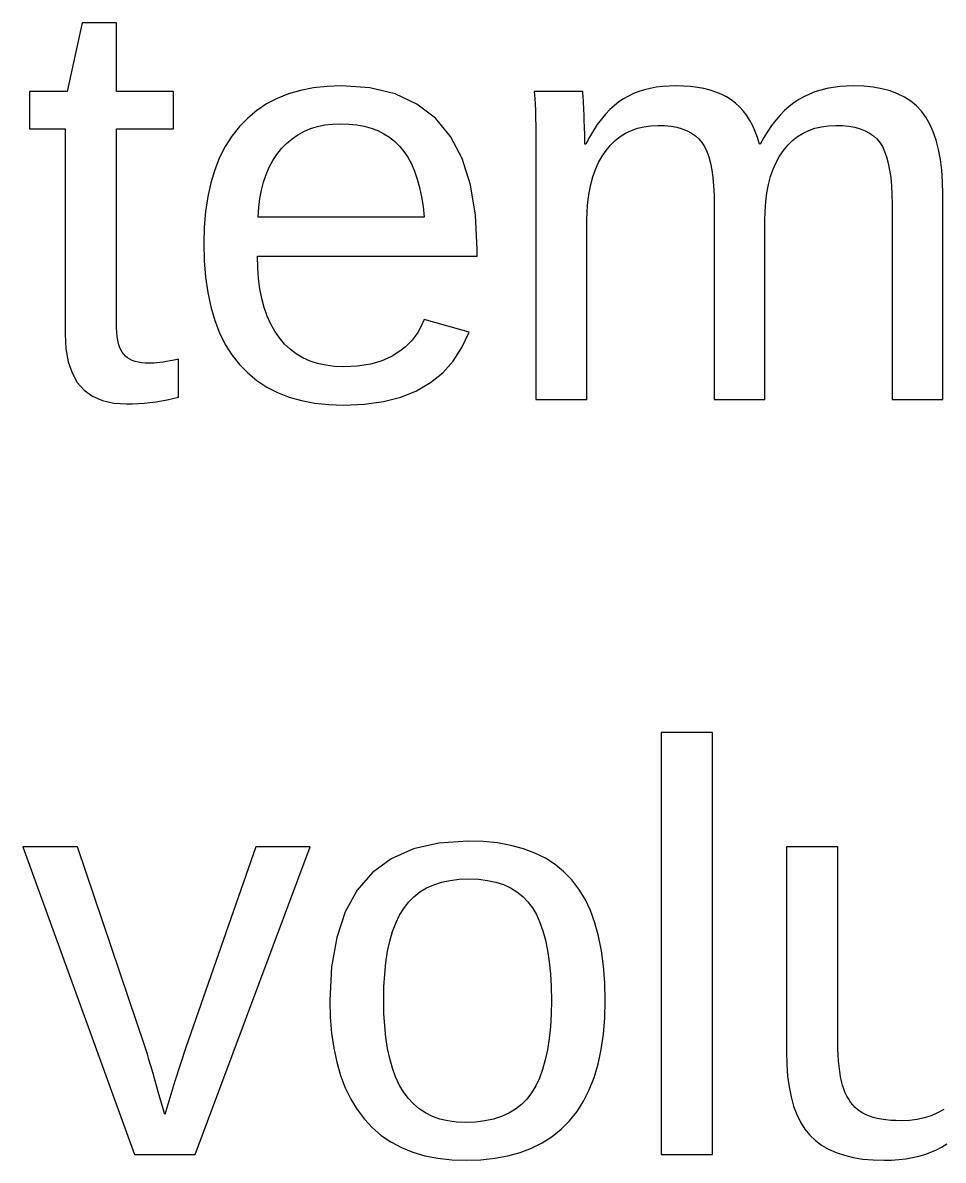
# Model space of a CAD drawing. Header units: metres. Extents: x 8.1 to 95, y -21.3 to 62.6.
# Drawn here: x 83.207 to 86.497, y 20.88 to 24.947 of the extents above; entities that cross this region are included whole.
import ezdxf

# ---------------------------------------------------------------- set-up
doc = ezdxf.new("R2010")
doc.units = ezdxf.units.M

msp = doc.modelspace()

# ---------------------------------------------------------------- linework, layer by layer
for p, q in [((83.4197, 24.9467), (83.3658, 24.7006)), ((83.5418, 24.9467), (83.4197, 24.9467)), ((83.5418, 24.7006), (83.5418, 24.9467)), ((83.3658, 24.7006), (83.2315, 24.7006)), ((83.2315, 24.7006), (83.2315, 24.5673)), ((83.7452, 24.7006), (83.5418, 24.7006)), ((83.7452, 24.5673), (83.7452, 24.7006)), ((84.157, 24.6922), (84.1165, 24.676)), ((84.2002, 24.7048), (84.157, 24.6922)), ((84.2461, 24.7137), (84.2002, 24.7048)), ((84.2947, 24.7191), (84.2461, 24.7137)), ((84.3461, 24.7209), (84.2947, 24.7191)), ((84.4479, 24.7137), (84.3461, 24.7209)), ((84.5378, 24.692), (84.4479, 24.7137)), ((84.6156, 24.6559), (84.5378, 24.692)), ((85.208, 24.7006), (85.0351, 24.7006)), ((85.0351, 24.7006), (85.0364, 24.6892)), ((85.0364, 24.6892), (85.0375, 24.6742)), ((85.2082, 24.6992), (85.208, 24.7006)), ((85.2085, 24.6975), (85.2082, 24.6992)), ((85.2089, 24.6926), (85.2085, 24.6975)), ((85.2094, 24.6861), (85.2089, 24.6926)), ((85.39, 24.6932), (85.3718, 24.6848)), ((85.4091, 24.7006), (85.39, 24.6932)), ((85.4289, 24.7068), (85.4091, 24.7006)), ((85.4496, 24.7119), (85.4289, 24.7068)), ((85.4711, 24.7158), (85.4496, 24.7119)), ((85.4934, 24.7187), (85.4711, 24.7158)), ((85.5166, 24.7204), (85.4934, 24.7187)), ((85.5406, 24.7209), (85.5166, 24.7204)), ((85.5678, 24.7203), (85.5406, 24.7209)), ((85.5936, 24.7185), (85.5678, 24.7203)), ((85.6182, 24.7154), (85.5936, 24.7185)), ((85.6415, 24.7111), (85.6182, 24.7154)), ((85.6635, 24.7055), (85.6415, 24.7111)), ((85.6841, 24.6988), (85.6635, 24.7055)), ((85.7035, 24.6908), (85.6841, 24.6988)), ((85.7216, 24.6815), (85.7035, 24.6908)), ((86.0182, 24.6914), (85.9989, 24.6823)), ((86.0382, 24.6992), (86.0182, 24.6914)), ((86.0592, 24.7059), (86.0382, 24.6992)), ((86.0809, 24.7113), (86.0592, 24.7059)), ((86.1035, 24.7155), (86.0809, 24.7113)), ((86.127, 24.7185), (86.1035, 24.7155)), ((86.1512, 24.7203), (86.127, 24.7185)), ((86.1763, 24.7209), (86.1512, 24.7203)), ((86.2123, 24.7198), (86.1763, 24.7209)), ((86.246, 24.7164), (86.2123, 24.7198)), ((86.2775, 24.7109), (86.246, 24.7164)), ((86.3067, 24.703), (86.2775, 24.7109)), ((86.3336, 24.693), (86.3067, 24.703)), ((86.3583, 24.6807), (86.3336, 24.693)), ((84.0787, 24.6563), (84.0435, 24.6329)), ((84.1165, 24.676), (84.0787, 24.6563)), ((84.6815, 24.6054), (84.6156, 24.6559)), ((85.0375, 24.6742), (85.0385, 24.6555)), ((85.0385, 24.6555), (85.0393, 24.6331)), ((85.2129, 24.6147), (85.2094, 24.6861)), ((85.3214, 24.6513), (85.3055, 24.6367)), ((85.3377, 24.6641), (85.3214, 24.6513)), ((85.3545, 24.6751), (85.3377, 24.6641)), ((85.3718, 24.6848), (85.3545, 24.6751)), ((85.7384, 24.6711), (85.7216, 24.6815)), ((85.7541, 24.6593), (85.7384, 24.6711)), ((85.7686, 24.646), (85.7541, 24.6593)), ((85.9458, 24.6473), (85.9293, 24.6326)), ((85.9629, 24.6605), (85.9458, 24.6473)), ((85.9805, 24.6721), (85.9629, 24.6605)), ((85.9989, 24.6823), (85.9805, 24.6721)), ((86.3808, 24.6662), (86.3583, 24.6807)), ((86.401, 24.6494), (86.3808, 24.6662)), ((86.4189, 24.6304), (86.401, 24.6494)), ((84.0111, 24.606), (83.9814, 24.5755)), ((84.0435, 24.6329), (84.0111, 24.606)), ((84.7354, 24.5404), (84.6815, 24.6054)), ((85.0393, 24.6331), (85.04, 24.607)), ((85.04, 24.607), (85.0405, 24.5772)), ((85.2137, 24.5967), (85.2129, 24.6147)), ((85.2901, 24.6204), (85.275, 24.6023)), ((85.3055, 24.6367), (85.2901, 24.6204)), ((85.782, 24.6313), (85.7686, 24.646)), ((85.7944, 24.6151), (85.782, 24.6313)), ((85.8056, 24.5975), (85.7944, 24.6151)), ((85.9134, 24.6164), (85.8981, 24.5987)), ((85.9293, 24.6326), (85.9134, 24.6164)), ((86.4348, 24.6088), (86.4189, 24.6304)), ((86.4489, 24.5844), (86.4348, 24.6088)), ((83.2315, 24.5673), (83.3587, 24.5673)), ((83.3587, 24.5673), (83.3587, 23.8329)), ((83.5418, 23.8726), (83.5418, 24.5673)), ((83.5418, 24.5673), (83.7452, 24.5673)), ((83.9814, 24.5755), (83.9546, 24.5416)), ((84.2121, 24.5582), (84.2355, 24.5681)), ((84.2355, 24.5681), (84.2603, 24.5757)), ((84.2603, 24.5757), (84.2865, 24.5812)), ((84.2865, 24.5812), (84.3141, 24.5845)), ((84.3141, 24.5845), (84.343, 24.5856)), ((84.343, 24.5856), (84.3727, 24.5846)), ((84.3727, 24.5846), (84.4009, 24.5817)), ((84.4009, 24.5817), (84.4274, 24.5768)), ((84.4274, 24.5768), (84.4524, 24.5699)), ((84.4524, 24.5699), (84.4758, 24.561)), ((85.0405, 24.5772), (85.0409, 24.5437)), ((85.2144, 24.5737), (85.2137, 24.5967)), ((85.2153, 24.5456), (85.2144, 24.5737)), ((85.2604, 24.5825), (85.2463, 24.5609)), ((85.275, 24.6023), (85.2604, 24.5825)), ((85.3822, 24.5618), (85.404, 24.5696)), ((85.404, 24.5696), (85.427, 24.5751)), ((85.427, 24.5751), (85.4511, 24.5784)), ((85.4511, 24.5784), (85.4765, 24.5795)), ((85.4765, 24.5795), (85.501, 24.5788)), ((85.501, 24.5788), (85.5237, 24.5765)), ((85.5237, 24.5765), (85.5447, 24.5728)), ((85.5447, 24.5728), (85.5639, 24.5675)), ((85.5639, 24.5675), (85.5815, 24.5607)), ((85.8158, 24.5784), (85.8056, 24.5975)), ((85.8248, 24.5579), (85.8158, 24.5784)), ((85.8833, 24.5794), (85.8692, 24.5586)), ((85.8981, 24.5987), (85.8833, 24.5794)), ((86.0161, 24.562), (86.0382, 24.5696)), ((86.0382, 24.5696), (86.0616, 24.5751)), ((86.0616, 24.5751), (86.0863, 24.5784)), ((86.0863, 24.5784), (86.1123, 24.5795)), ((86.1123, 24.5795), (86.1367, 24.5788)), ((86.1367, 24.5788), (86.1594, 24.5765)), ((86.1594, 24.5765), (86.1804, 24.5728)), ((86.1804, 24.5728), (86.1997, 24.5675)), ((86.1997, 24.5675), (86.2172, 24.5607)), ((86.461, 24.5572), (86.4489, 24.5844)), ((83.9546, 24.5416), (83.931, 24.5045)), ((84.1499, 24.5153), (84.1693, 24.5318)), ((84.1693, 24.5318), (84.19, 24.5461)), ((84.19, 24.5461), (84.2121, 24.5582)), ((84.4758, 24.561), (84.4976, 24.5501)), ((84.4976, 24.5501), (84.5178, 24.5373)), ((84.5178, 24.5373), (84.5365, 24.5226)), ((84.7774, 24.461), (84.7354, 24.5404)), ((85.0409, 24.5437), (85.0411, 24.5065)), ((85.2161, 24.5124), (85.2153, 24.5456)), ((85.2325, 24.5375), (85.2192, 24.5124)), ((85.2463, 24.5609), (85.2325, 24.5375)), ((85.3071, 24.5088), (85.3241, 24.5254)), ((85.3241, 24.5254), (85.3423, 24.5397)), ((85.3423, 24.5397), (85.3616, 24.5519)), ((85.3616, 24.5519), (85.3822, 24.5618)), ((85.5815, 24.5607), (85.5972, 24.5524)), ((85.5972, 24.5524), (85.6113, 24.5426)), ((85.6113, 24.5426), (85.6236, 24.5313)), ((85.6236, 24.5313), (85.6342, 24.5185)), ((85.8328, 24.5359), (85.8248, 24.5579)), ((85.8397, 24.5124), (85.8328, 24.5359)), ((85.8557, 24.5363), (85.8427, 24.5124)), ((85.8692, 24.5586), (85.8557, 24.5363)), ((85.9411, 24.5092), (85.9579, 24.5257)), ((85.9579, 24.5257), (85.976, 24.54)), ((85.976, 24.54), (85.9954, 24.5521)), ((85.9954, 24.5521), (86.0161, 24.562)), ((86.2172, 24.5607), (86.233, 24.5524)), ((86.233, 24.5524), (86.247, 24.5426)), ((86.247, 24.5426), (86.2594, 24.5313)), ((86.2594, 24.5313), (86.2699, 24.5185)), ((86.4713, 24.527), (86.461, 24.5572)), ((86.4798, 24.494), (86.4713, 24.527)), ((83.931, 24.5045), (83.9105, 24.4644)), ((84.1155, 24.476), (84.1319, 24.4966)), ((84.1319, 24.4966), (84.1499, 24.5153)), ((84.5365, 24.5226), (84.5536, 24.5058)), ((84.5536, 24.5058), (84.5691, 24.4869)), ((84.5691, 24.4869), (84.5832, 24.4657)), ((85.0411, 24.5065), (85.0412, 24.4656)), ((85.2192, 24.5124), (85.2161, 24.5124)), ((85.2771, 24.4692), (85.2914, 24.49)), ((85.2914, 24.49), (85.3071, 24.5088)), ((85.6342, 24.5185), (85.6434, 24.5037)), ((85.6434, 24.5037), (85.6515, 24.4865)), ((85.6515, 24.4865), (85.6585, 24.4668)), ((85.8427, 24.5124), (85.8397, 24.5124)), ((85.9116, 24.4698), (85.9256, 24.4905)), ((85.9256, 24.4905), (85.9411, 24.5092)), ((86.2699, 24.5185), (86.2791, 24.5037)), ((86.2791, 24.5037), (86.2872, 24.4865)), ((86.2872, 24.4865), (86.2942, 24.4668)), ((86.4863, 24.4582), (86.4798, 24.494)), ((83.9105, 24.4644), (83.8931, 24.4211)), ((84.088, 24.4299), (84.1009, 24.4538)), ((84.1009, 24.4538), (84.1155, 24.476)), ((84.5832, 24.4657), (84.5959, 24.4421)), ((84.8073, 24.3671), (84.7774, 24.461)), ((85.0412, 24.4656), (85.0412, 23.6)), ((85.2535, 24.4222), (85.2645, 24.4466)), ((85.2645, 24.4466), (85.2771, 24.4692)), ((85.6585, 24.4668), (85.6644, 24.4448)), ((85.6644, 24.4448), (85.6693, 24.4202)), ((85.8886, 24.4229), (85.8993, 24.4473)), ((85.8993, 24.4473), (85.9116, 24.4698)), ((86.2942, 24.4668), (86.3002, 24.4448)), ((86.3002, 24.4448), (86.305, 24.4202)), ((86.491, 24.4194), (86.4863, 24.4582)), ((83.8931, 24.4211), (83.879, 24.3746)), ((84.0676, 24.3772), (84.0769, 24.4044)), ((84.0769, 24.4044), (84.088, 24.4299)), ((84.5959, 24.4421), (84.6072, 24.4162)), ((84.6072, 24.4162), (84.617, 24.388)), ((85.2443, 24.396), (85.2535, 24.4222)), ((85.6693, 24.4202), (85.6731, 24.3933)), ((85.8796, 24.3966), (85.8886, 24.4229)), ((86.305, 24.4202), (86.3088, 24.3933)), ((86.4938, 24.3778), (86.491, 24.4194)), ((83.879, 24.3746), (83.8679, 24.325)), ((84.0601, 24.3483), (84.0676, 24.3772)), ((84.617, 24.388), (84.6254, 24.3575)), ((84.8253, 24.2588), (84.8073, 24.3671)), ((85.2308, 24.3381), (85.2367, 24.368)), ((85.2367, 24.368), (85.2443, 24.396)), ((85.6731, 24.3933), (85.6758, 24.3639)), ((85.6758, 24.3639), (85.6774, 24.332)), ((85.8664, 24.3386), (85.8722, 24.3686)), ((85.8722, 24.3686), (85.8796, 24.3966)), ((86.3088, 24.3933), (86.3115, 24.3639)), ((86.3115, 24.3639), (86.3131, 24.332)), ((86.4947, 24.3334), (86.4938, 24.3778)), ((83.8679, 24.325), (83.86, 24.2723)), ((84.0543, 24.3179), (84.0601, 24.3483)), ((84.6254, 24.3575), (84.6324, 24.3247)), ((84.6324, 24.3247), (84.638, 24.2895)), ((85.2266, 24.3065), (85.2308, 24.3381)), ((85.6774, 24.332), (85.6779, 24.2978)), ((85.8623, 24.3069), (85.8664, 24.3386)), ((86.3131, 24.332), (86.3137, 24.2978)), ((86.4947, 23.6), (86.4947, 24.3334)), ((84.048, 24.252), (84.0503, 24.2858)), ((84.0503, 24.2858), (84.0543, 24.3179)), ((84.638, 24.2895), (84.6421, 24.252)), ((85.2241, 24.273), (85.2266, 24.3065)), ((85.6779, 24.2978), (85.6779, 23.6)), ((85.8598, 24.2732), (85.8623, 24.3069)), ((86.3137, 24.2978), (86.3137, 23.6)), ((83.86, 24.2723), (83.8553, 24.2164)), ((84.6421, 24.252), (84.048, 24.252)), ((84.8313, 24.136), (84.8253, 24.2588)), ((85.2233, 24.2377), (85.2241, 24.273)), ((85.859, 24.2377), (85.8598, 24.2732)), ((83.8553, 24.2164), (83.8537, 24.1574)), ((85.2233, 23.6), (85.2233, 24.2377)), ((85.859, 23.6), (85.859, 24.2377)), ((83.8537, 24.1574), (83.8553, 24.0954)), ((84.8313, 24.1116), (84.8313, 24.136)), ((83.8553, 24.0954), (83.86, 24.0369)), ((84.047, 24.0707), (84.046, 24.1116)), ((84.046, 24.1116), (84.8313, 24.1116)), ((83.86, 24.0369), (83.8679, 23.9819)), ((84.0499, 24.0318), (84.047, 24.0707)), ((84.0547, 23.9951), (84.0499, 24.0318)), ((83.8679, 23.9819), (83.879, 23.9304)), ((84.0614, 23.9605), (84.0547, 23.9951)), ((84.0702, 23.9281), (84.0614, 23.9605)), ((83.879, 23.9304), (83.8931, 23.8823)), ((84.0808, 23.8978), (84.0702, 23.9281)), ((83.8931, 23.8823), (83.9105, 23.8378)), ((84.0934, 23.8696), (84.0808, 23.8978)), ((84.6411, 23.8858), (84.6348, 23.8698)), ((84.8018, 23.84), (84.6411, 23.8858)), ((83.3587, 23.8329), (83.3614, 23.7806)), ((83.5421, 23.8555), (83.5418, 23.8726)), ((83.543, 23.8397), (83.5421, 23.8555)), ((83.5446, 23.825), (83.543, 23.8397)), ((83.9105, 23.8378), (83.931, 23.7967)), ((84.1079, 23.8436), (84.0934, 23.8696)), ((84.1243, 23.8197), (84.1079, 23.8436)), ((84.6189, 23.8398), (84.6093, 23.8257)), ((84.6275, 23.8545), (84.6189, 23.8398)), ((84.6348, 23.8698), (84.6275, 23.8545)), ((84.7767, 23.7854), (84.8018, 23.84)), ((83.5469, 23.8114), (83.5446, 23.825)), ((83.5498, 23.799), (83.5469, 23.8114)), ((83.5533, 23.7878), (83.5498, 23.799)), ((83.931, 23.7967), (83.9546, 23.7592)), ((84.1426, 23.7981), (84.1243, 23.8197)), ((84.1627, 23.7791), (84.1426, 23.7981)), ((84.5866, 23.7995), (84.5735, 23.7873)), ((84.5985, 23.8123), (84.5866, 23.7995)), ((84.6093, 23.8257), (84.5985, 23.8123)), ((83.3614, 23.7806), (83.3695, 23.7345)), ((83.5574, 23.7778), (83.5533, 23.7878)), ((83.5623, 23.7689), (83.5574, 23.7778)), ((83.5677, 23.7612), (83.5623, 23.7689)), ((83.5739, 23.7545), (83.5677, 23.7612)), ((83.5811, 23.7486), (83.5739, 23.7545)), ((83.9546, 23.7592), (83.9814, 23.7251)), ((84.1845, 23.7626), (84.1627, 23.7791)), ((84.2082, 23.7487), (84.1845, 23.7626)), ((84.5274, 23.7547), (84.5097, 23.7459)), ((84.5439, 23.7648), (84.5274, 23.7547)), ((84.5593, 23.7757), (84.5439, 23.7648)), ((84.5735, 23.7873), (84.5593, 23.7757)), ((84.7455, 23.7372), (84.7767, 23.7854)), ((83.3695, 23.7345), (83.3831, 23.6945)), ((83.5892, 23.7434), (83.5811, 23.7486)), ((83.5983, 23.7391), (83.5892, 23.7434)), ((83.6083, 23.7355), (83.5983, 23.7391)), ((83.6192, 23.7327), (83.6083, 23.7355)), ((83.6311, 23.7307), (83.6192, 23.7327)), ((83.644, 23.7296), (83.6311, 23.7307)), ((83.6577, 23.7292), (83.644, 23.7296)), ((83.6663, 23.7293), (83.6577, 23.7292)), ((83.6756, 23.7299), (83.6663, 23.7293)), ((83.6858, 23.7307), (83.6756, 23.7299)), ((83.6967, 23.732), (83.6858, 23.7307)), ((83.7085, 23.7336), (83.6967, 23.732)), ((83.721, 23.7355), (83.7085, 23.7336)), ((83.7344, 23.7378), (83.721, 23.7355)), ((83.7485, 23.7404), (83.7344, 23.7378)), ((83.7635, 23.7434), (83.7485, 23.7404)), ((83.7635, 23.6081), (83.7635, 23.7434)), ((83.9814, 23.7251), (84.0112, 23.6946)), ((84.2336, 23.7372), (84.2082, 23.7487)), ((84.2608, 23.7284), (84.2336, 23.7372)), ((84.2898, 23.722), (84.2608, 23.7284)), ((84.3206, 23.7182), (84.2898, 23.722)), ((84.3532, 23.7169), (84.3206, 23.7182)), ((84.379, 23.7175), (84.3532, 23.7169)), ((84.4037, 23.7193), (84.379, 23.7175)), ((84.4273, 23.7223), (84.4037, 23.7193)), ((84.4496, 23.7264), (84.4273, 23.7223)), ((84.4708, 23.7317), (84.4496, 23.7264)), ((84.4908, 23.7382), (84.4708, 23.7317)), ((84.5097, 23.7459), (84.4908, 23.7382)), ((84.7081, 23.6954), (84.7455, 23.7372)), ((83.3831, 23.6945), (83.4021, 23.6606)), ((84.0112, 23.6946), (84.0439, 23.6676)), ((84.6644, 23.66), (84.7081, 23.6954)), ((83.4021, 23.6606), (83.4265, 23.6329)), ((83.4265, 23.6329), (83.4563, 23.6114)), ((84.0439, 23.6676), (84.0794, 23.6443)), ((84.0794, 23.6443), (84.1179, 23.6245)), ((84.5585, 23.6086), (84.6146, 23.6311)), ((84.6146, 23.6311), (84.6644, 23.66)), ((83.4563, 23.6114), (83.4916, 23.596)), ((83.4916, 23.596), (83.5323, 23.5868)), ((83.6617, 23.5885), (83.6822, 23.5913)), ((83.6822, 23.5913), (83.7027, 23.5946)), ((83.7027, 23.5946), (83.7231, 23.5985)), ((83.7231, 23.5985), (83.7433, 23.603)), ((83.7433, 23.603), (83.7635, 23.6081)), ((84.1179, 23.6245), (84.1592, 23.6084)), ((84.1592, 23.6084), (84.2034, 23.5958)), ((84.2034, 23.5958), (84.2504, 23.5868)), ((84.4278, 23.5829), (84.4963, 23.5925)), ((84.4963, 23.5925), (84.5585, 23.6086)), ((85.0412, 23.6), (85.2233, 23.6)), ((85.6779, 23.6), (85.859, 23.6)), ((86.3137, 23.6), (86.4947, 23.6)), ((83.5323, 23.5868), (83.5784, 23.5837)), ((83.5784, 23.5837), (83.5993, 23.584)), ((83.5993, 23.584), (83.6202, 23.5849)), ((83.6202, 23.5849), (83.641, 23.5864)), ((83.641, 23.5864), (83.6617, 23.5885)), ((84.2504, 23.5868), (84.3004, 23.5815)), ((84.3004, 23.5815), (84.3532, 23.5797)), ((84.3532, 23.5797), (84.4278, 23.5829)), ((85.6722, 22.4095), (85.4891, 22.4095)), ((85.4891, 22.4095), (85.4891, 20.9)), ((85.6722, 20.9), (85.6722, 22.4095)), ((84.6945, 22.0139), (84.6032, 21.9928)), ((84.7981, 22.0209), (84.6945, 22.0139)), ((84.8525, 22.0192), (84.7981, 22.0209)), ((84.9036, 22.0141), (84.8525, 22.0192)), ((84.9514, 22.0055), (84.9036, 22.0141)), ((84.996, 21.9935), (84.9514, 22.0055)), ((83.4024, 22.0006), (83.2071, 22.0006)), ((83.2071, 22.0006), (83.6069, 20.9)), ((83.6445, 21.2845), (83.4024, 22.0006)), ((84.0402, 22.0006), (83.7899, 21.2825)), ((83.8235, 20.9), (84.2345, 22.0006)), ((84.2345, 22.0006), (84.0402, 22.0006)), ((84.6032, 21.9928), (84.524, 21.9576)), ((85.0372, 21.9781), (84.996, 21.9935)), ((85.0752, 21.9592), (85.0372, 21.9781)), ((86.1201, 22.0006), (85.936, 22.0006)), ((85.936, 22.0006), (85.936, 21.2672)), ((86.1201, 21.3028), (86.1201, 22.0006)), ((84.524, 21.9576), (84.457, 21.9084)), ((85.1099, 21.9369), (85.0752, 21.9592)), ((85.1412, 21.9112), (85.1099, 21.9369)), ((84.457, 21.9084), (84.4022, 21.8451)), ((84.7341, 21.8804), (84.7665, 21.8843)), ((84.7665, 21.8843), (84.8011, 21.8856)), ((84.8011, 21.8856), (84.8355, 21.8844)), ((84.8355, 21.8844), (84.8675, 21.8805)), ((84.8675, 21.8805), (84.8974, 21.8742)), ((85.1693, 21.8821), (85.1412, 21.9112)), ((85.1943, 21.8493), (85.1693, 21.8821)), ((84.4022, 21.8451), (84.3595, 21.7678)), ((84.6264, 21.8388), (84.65, 21.8531)), ((84.65, 21.8531), (84.6758, 21.8648)), ((84.6758, 21.8648), (84.7039, 21.8739)), ((84.7039, 21.8739), (84.7341, 21.8804)), ((84.8974, 21.8742), (84.9249, 21.8652)), ((84.9249, 21.8652), (84.9501, 21.8538)), ((84.9501, 21.8538), (84.9731, 21.8398)), ((84.9731, 21.8398), (84.9939, 21.8232)), ((85.2164, 21.8128), (85.1943, 21.8493)), ((84.5687, 21.7803), (84.5857, 21.8024)), ((84.5857, 21.8024), (84.6049, 21.8219)), ((84.6049, 21.8219), (84.6264, 21.8388)), ((84.9939, 21.8232), (85.0123, 21.8041)), ((85.0123, 21.8041), (85.0285, 21.7824)), ((85.2355, 21.7725), (85.2164, 21.8128)), ((84.3595, 21.7678), (84.3291, 21.6763)), ((84.5536, 21.7555), (84.5687, 21.7803)), ((85.0285, 21.7824), (85.0426, 21.7579)), ((85.2516, 21.7284), (85.2355, 21.7725)), ((84.5288, 21.697), (84.5404, 21.7277)), ((84.5404, 21.7277), (84.5536, 21.7555)), ((85.0426, 21.7579), (85.0552, 21.7303)), ((85.0552, 21.7303), (85.066, 21.6997)), ((85.2648, 21.6806), (85.2516, 21.7284)), ((84.5191, 21.6634), (84.5288, 21.697)), ((85.066, 21.6997), (85.0752, 21.666)), ((85.2751, 21.6289), (85.2648, 21.6806)), ((84.3291, 21.6763), (84.3108, 21.5708)), ((84.5111, 21.6268), (84.5191, 21.6634)), ((85.0752, 21.666), (85.0827, 21.6292)), ((84.5049, 21.5873), (84.5111, 21.6268)), ((85.0827, 21.6292), (85.0886, 21.5894)), ((85.2825, 21.5735), (85.2751, 21.6289)), ((84.3108, 21.5708), (84.3047, 21.4513)), ((84.5005, 21.5449), (84.5049, 21.5873)), ((85.0886, 21.5894), (85.0928, 21.5464)), ((85.2869, 21.5143), (85.2825, 21.5735)), ((84.4978, 21.4996), (84.5005, 21.5449)), ((85.0928, 21.5464), (85.0953, 21.5004)), ((84.497, 21.4513), (84.4978, 21.4996)), ((85.0953, 21.5004), (85.0961, 21.4513)), ((85.2884, 21.4513), (85.2869, 21.5143)), ((84.3047, 21.4513), (84.3062, 21.3912)), ((84.4978, 21.4043), (84.497, 21.4513)), ((85.0961, 21.4513), (85.0952, 21.4028)), ((85.2868, 21.3889), (85.2884, 21.4513)), ((84.5005, 21.3599), (84.4978, 21.4043)), ((85.0952, 21.4028), (85.0926, 21.3573)), ((84.3062, 21.3912), (84.3108, 21.3343)), ((84.5048, 21.3182), (84.5005, 21.3599)), ((85.0926, 21.3573), (85.0882, 21.3147)), ((85.2821, 21.3302), (85.2868, 21.3889)), ((84.3108, 21.3343), (84.3184, 21.2807)), ((84.5109, 21.2792), (84.5048, 21.3182)), ((85.0882, 21.3147), (85.0821, 21.275)), ((85.2742, 21.2751), (85.2821, 21.3302)), ((83.648, 21.2735), (83.6445, 21.2845)), ((83.6525, 21.2585), (83.648, 21.2735)), ((83.7899, 21.2825), (83.7503, 21.1624)), ((84.3184, 21.2807), (84.329, 21.2303)), ((84.5188, 21.2429), (84.5109, 21.2792)), ((85.0821, 21.275), (85.0743, 21.2383)), ((85.2632, 21.2236), (85.2742, 21.2751)), ((86.1204, 21.2792), (86.1201, 21.3028)), ((86.1212, 21.2568), (86.1204, 21.2792)), ((83.6582, 21.2396), (83.6525, 21.2585)), ((83.6649, 21.2168), (83.6582, 21.2396)), ((84.329, 21.2303), (84.3427, 21.1831)), ((84.5284, 21.2092), (84.5188, 21.2429)), ((85.0743, 21.2383), (85.0647, 21.2045)), ((85.936, 21.2672), (85.9371, 21.2225)), ((86.1225, 21.2357), (86.1212, 21.2568)), ((86.1244, 21.2157), (86.1225, 21.2357)), ((83.6727, 21.19), (83.6649, 21.2168)), ((83.6816, 21.1593), (83.6727, 21.19)), ((84.5397, 21.1782), (84.5284, 21.2092)), ((85.0647, 21.2045), (85.0533, 21.1736)), ((85.2491, 21.1758), (85.2632, 21.2236)), ((85.9371, 21.2225), (85.9402, 21.1808)), ((86.1267, 21.1969), (86.1244, 21.2157)), ((86.1296, 21.1794), (86.1267, 21.1969)), ((83.6915, 21.1246), (83.6816, 21.1593)), ((83.7503, 21.1624), (83.7147, 21.0434)), ((84.3427, 21.1831), (84.3594, 21.1391)), ((84.5528, 21.1499), (84.5397, 21.1782)), ((84.5677, 21.1243), (84.5528, 21.1499)), ((85.0533, 21.1736), (85.0402, 21.1457)), ((85.2318, 21.1317), (85.2491, 21.1758)), ((85.9402, 21.1808), (85.9454, 21.1419)), ((86.1331, 21.163), (86.1296, 21.1794)), ((86.137, 21.1479), (86.1331, 21.163)), ((83.7147, 21.0434), (83.6915, 21.1246)), ((84.3594, 21.1391), (84.3792, 21.0984)), ((84.5844, 21.1013), (84.5677, 21.1243)), ((85.0254, 21.1207), (85.0085, 21.0985)), ((85.0402, 21.1457), (85.0254, 21.1207)), ((85.2114, 21.0912), (85.2318, 21.1317)), ((85.9454, 21.1419), (85.9526, 21.1059)), ((86.1415, 21.1339), (86.137, 21.1479)), ((86.1466, 21.121), (86.1415, 21.1339)), ((86.1523, 21.1089), (86.1466, 21.121)), ((86.1586, 21.0977), (86.1523, 21.1089)), ((84.3792, 21.0984), (84.402, 21.0609)), ((84.6031, 21.0811), (84.5844, 21.1013)), ((84.6238, 21.0635), (84.6031, 21.0811)), ((84.9893, 21.0789), (84.9678, 21.062)), ((85.0085, 21.0985), (84.9893, 21.0789)), ((85.1879, 21.0543), (85.2114, 21.0912)), ((85.9526, 21.1059), (85.9619, 21.0729)), ((85.9619, 21.0729), (85.9733, 21.0427)), ((86.1655, 21.0872), (86.1586, 21.0977)), ((86.1731, 21.0776), (86.1655, 21.0872)), ((86.1813, 21.0688), (86.1731, 21.0776)), ((86.1901, 21.0609), (86.1813, 21.0688)), ((84.402, 21.0609), (84.4278, 21.0266)), ((84.4278, 21.0266), (84.4566, 20.9958)), ((84.6465, 21.0487), (84.6238, 21.0635)), ((84.6712, 21.0365), (84.6465, 21.0487)), ((84.6979, 21.0271), (84.6712, 21.0365)), ((84.7265, 21.0203), (84.6979, 21.0271)), ((84.8893, 21.0267), (84.8585, 21.0202)), ((84.9178, 21.0358), (84.8893, 21.0267)), ((84.944, 21.0476), (84.9178, 21.0358)), ((84.9678, 21.062), (84.944, 21.0476)), ((85.1612, 21.021), (85.1879, 21.0543)), ((85.9733, 21.0427), (85.9868, 21.0155)), ((86.1996, 21.0538), (86.1901, 21.0609)), ((86.2096, 21.0475), (86.1996, 21.0538)), ((86.2206, 21.0419), (86.2096, 21.0475)), ((86.2326, 21.037), (86.2206, 21.0419)), ((86.2457, 21.0328), (86.2326, 21.037)), ((86.2599, 21.0292), (86.2457, 21.0328)), ((86.2751, 21.0263), (86.2599, 21.0292)), ((86.4289, 21.0311), (86.403, 21.0255)), ((86.4535, 21.0389), (86.4289, 21.0311)), ((86.4766, 21.049), (86.4535, 21.0389)), ((86.4984, 21.0613), (86.4766, 21.049)), ((84.4566, 20.9958), (84.4883, 20.9686)), ((84.7572, 21.0163), (84.7265, 21.0203)), ((84.7899, 21.0149), (84.7572, 21.0163)), ((84.8254, 21.0162), (84.7899, 21.0149)), ((84.8585, 21.0202), (84.8254, 21.0162)), ((85.099, 20.9652), (85.1315, 20.9914)), ((85.1315, 20.9914), (85.1612, 21.021)), ((85.9868, 21.0155), (86.0023, 20.9911)), ((86.0023, 20.9911), (86.0199, 20.9697)), ((86.2915, 21.024), (86.2751, 21.0263)), ((86.3089, 21.0223), (86.2915, 21.024)), ((86.3274, 21.0214), (86.3089, 21.0223)), ((86.347, 21.021), (86.3274, 21.0214)), ((86.3757, 21.0222), (86.347, 21.021)), ((86.403, 21.0255), (86.3757, 21.0222)), ((84.4883, 20.9686), (84.523, 20.945)), ((85.0637, 20.9425), (85.099, 20.9652)), ((86.0199, 20.9697), (86.0398, 20.9508)), ((86.0398, 20.9508), (86.062, 20.9341)), ((84.523, 20.945), (84.5605, 20.925)), ((84.5605, 20.925), (84.601, 20.9087)), ((84.601, 20.9087), (84.6444, 20.896)), ((84.9406, 20.8954), (84.9845, 20.9076)), ((84.9845, 20.9076), (85.0255, 20.9233)), ((85.0255, 20.9233), (85.0637, 20.9425)), ((86.062, 20.9341), (86.0867, 20.9196)), ((86.0867, 20.9196), (86.1137, 20.9074)), ((86.1137, 20.9074), (86.1432, 20.8974)), ((86.4312, 20.9007), (86.4521, 20.9083)), ((86.4521, 20.9083), (86.472, 20.917)), ((86.472, 20.917), (86.4909, 20.9269)), ((86.4909, 20.9269), (86.5091, 20.9383)), ((83.6069, 20.9), (83.8235, 20.9)), ((84.6444, 20.896), (84.6906, 20.8869)), ((84.6906, 20.8869), (84.7399, 20.8815)), ((84.7399, 20.8815), (84.792, 20.8797)), ((84.792, 20.8797), (84.8443, 20.8814)), ((84.8443, 20.8814), (84.8939, 20.8866)), ((84.8939, 20.8866), (84.9406, 20.8954)), ((85.4891, 20.9), (85.6722, 20.9)), ((86.1432, 20.8974), (86.175, 20.8897)), ((86.175, 20.8897), (86.2093, 20.8841)), ((86.2093, 20.8841), (86.2459, 20.8808)), ((86.2459, 20.8808), (86.2849, 20.8797)), ((86.2849, 20.8797), (86.3118, 20.8802)), ((86.3118, 20.8802), (86.3376, 20.882)), ((86.3376, 20.882), (86.3625, 20.8849)), ((86.3625, 20.8849), (86.3864, 20.889)), ((86.3864, 20.889), (86.4093, 20.8943)), ((86.4093, 20.8943), (86.4312, 20.9007))]:
    msp.add_line(p, q)

doc.saveas('drawing.dxf')
